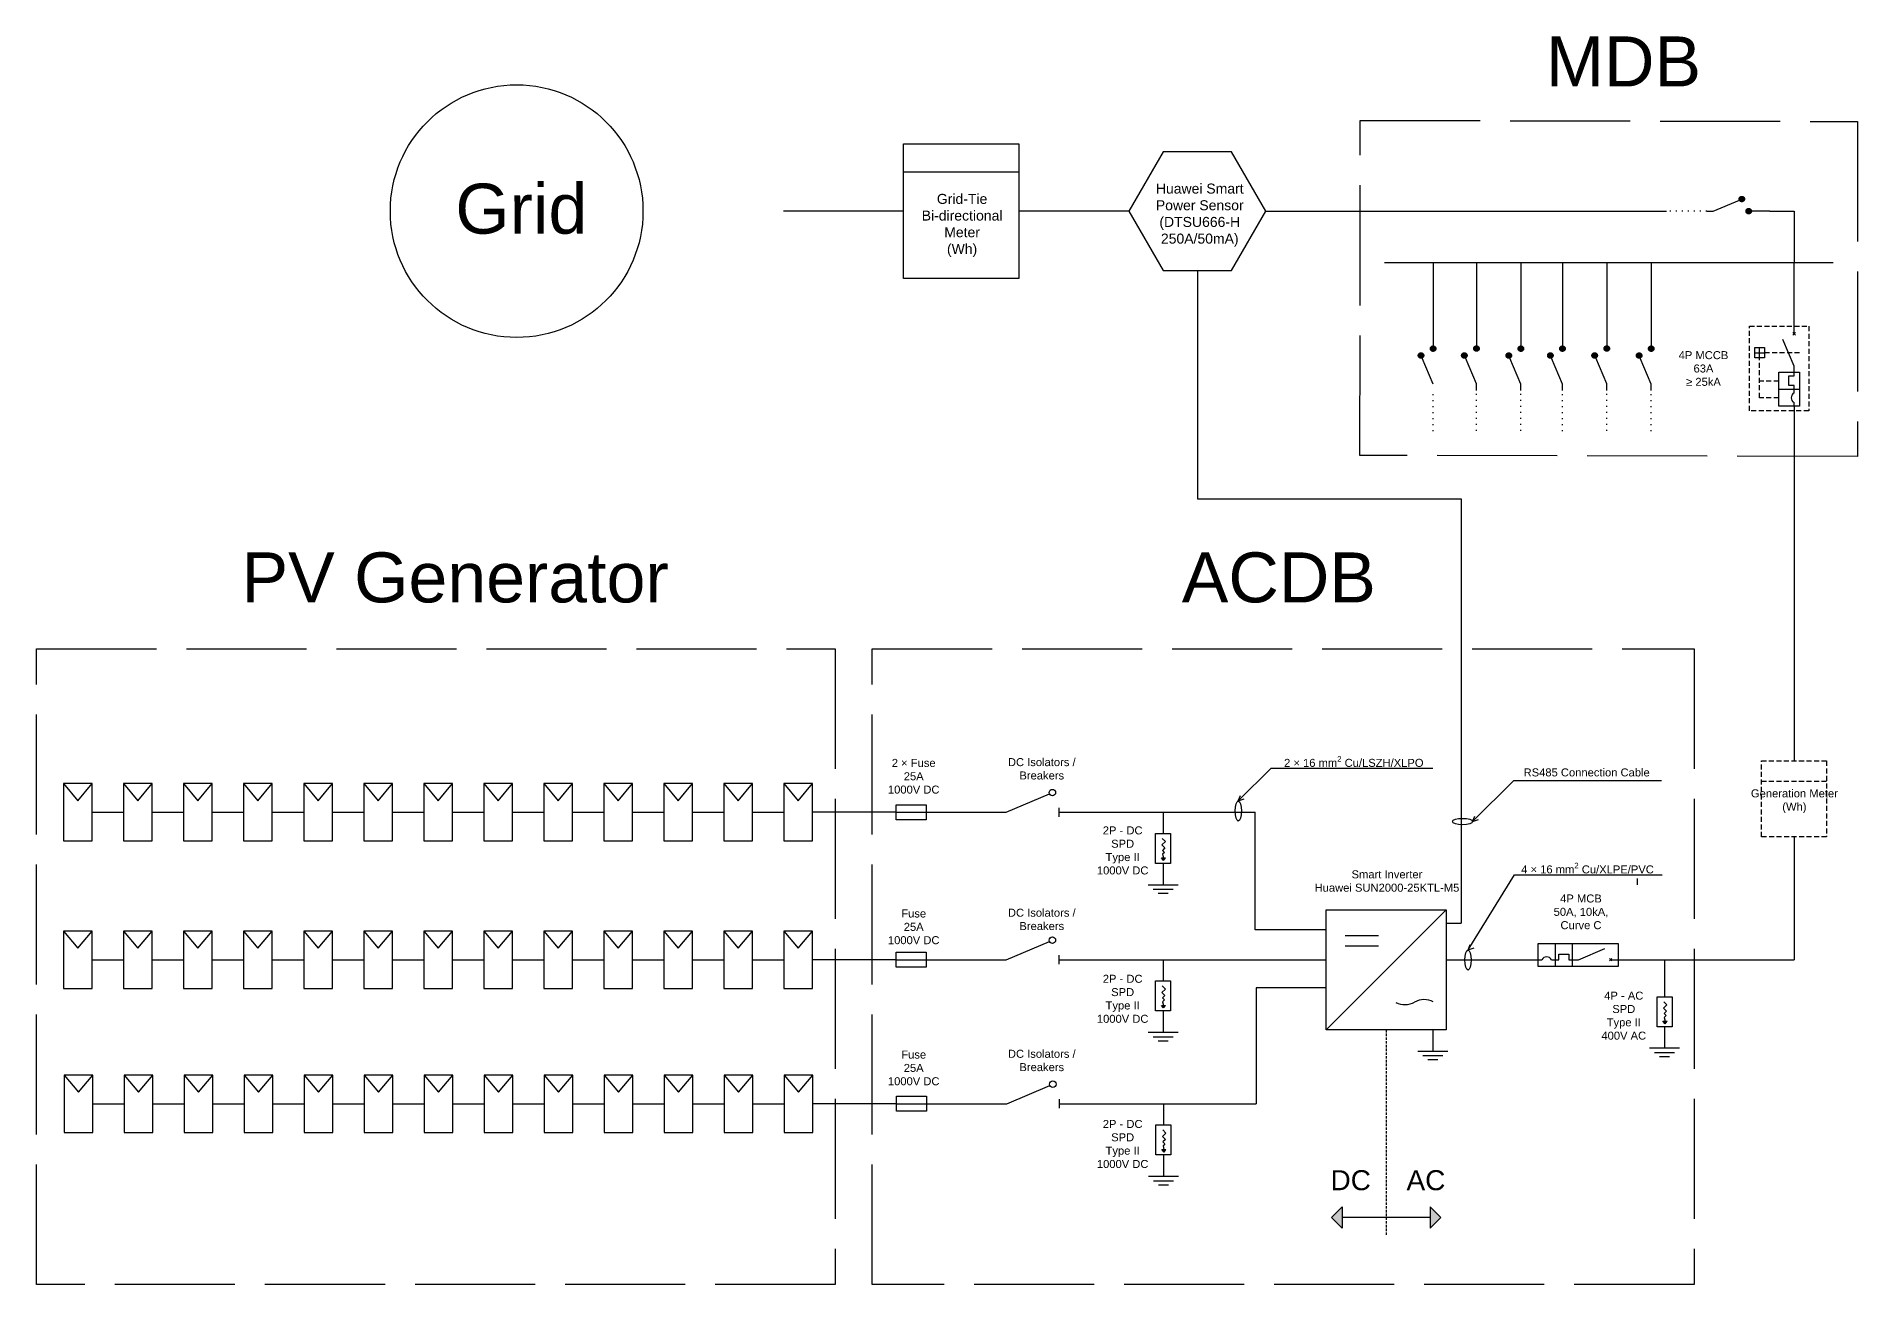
# Model space of a CAD drawing. Header units: inches. Extents: x -68 to 127, y 15 to 224.
# Drawn here: x -68.2 to 113.8, y 98.9 to 223.7 of the extents above; entities that cross this region are included whole.
import ezdxf

# ---------------------------------------------------------------- set-up
doc = ezdxf.new("R2010")
doc.units = ezdxf.units.IN
doc.header["$MEASUREMENT"] = 0
for name, pattern in [('ACAD_ISO02W100', [15, 12, -3]), ('ACAD_ISO03W100', [30, 12, -18]), ('DASHED', [0.75, 0.5, -0.25]), ('DASHED2', [0.375, 0.25, -0.125]), ('DOTX2', [0.5, 0, -0.5])]:
    doc.linetypes.add(name, pattern=pattern)
doc.layers.add('Busbars', color=255, linetype='Continuous', lineweight=30)
doc.layers.add('Category Boxes', color=253, linetype='Continuous')
doc.layers.add('SLD', color=255, linetype='Continuous')
doc.styles.get("Standard").update_dxf_attribs({"font": 'arial.ttf'})

# ---------------------------------------------------------------- blocks, each defined once
blk = doc.blocks.new('Panel (SLD)')
at = {"layer": 'SLD'}
for p, q in [((-0.0364, 0.0434), (-0.0364, -0.1021)), ((0.0364, 0.0434), (-0.0364, 0.0434)), ((-0.0364, 0.0434), (0, 0)), ((0, 0), (0.0364, 0.0434)), ((0.0364, -0.1021), (0.0364, 0.0434)), ((-0.0364, -0.1021), (0.0364, -0.1021))]:
    blk.add_line(p, q, dxfattribs=at)
blk = doc.blocks.new('*U49')
at = {"layer": 'SLD', "xscale": 39.37007874015748, "yscale": 39.37007874015748, "zscale": 39.37007874015748}
blk.add_blockref('Panel (SLD)', (0, 1.15), dxfattribs=at)
blk = doc.blocks.new('*U50')
at = {"layer": 'SLD', "color": 0, "linetype": 'ByBlock', "lineweight": -2, "transparency": 16777216}
for p in [(0, 0), (6, 0), (12, 0), (18, 0), (24, 0), (30, 0), (36, 0), (42, 0), (48, 0), (54, 0), (60, 0), (66, 0), (72, 0)]:
    blk.add_blockref('*U49', p, dxfattribs=at)
blk = doc.blocks.new('*U51')
at = {"layer": 'SLD', "xscale": 39.37007874015748, "yscale": 39.37007874015748, "zscale": 39.37007874015748}
blk.add_blockref('Panel (SLD)', (0, 1.15), dxfattribs=at)
blk = doc.blocks.new('*U52')
at = {"layer": 'SLD', "color": 0, "linetype": 'ByBlock', "lineweight": -2, "transparency": 16777216}
for p in [(0, 0), (6, 0), (12, 0), (18, 0), (24, 0), (30, 0), (36, 0), (42, 0), (48, 0), (54, 0), (60, 0), (66, 0), (72, 0)]:
    blk.add_blockref('*U51', p, dxfattribs=at)
blk = doc.blocks.new('*U53')
at = {"layer": 'SLD', "xscale": 39.37007874015748, "yscale": 39.37007874015748, "zscale": 39.37007874015748}
blk.add_blockref('Panel (SLD)', (0, 1.15), dxfattribs=at)
blk = doc.blocks.new('*U54')
at = {"layer": 'SLD', "color": 0, "linetype": 'ByBlock', "lineweight": -2, "transparency": 16777216}
for p in [(0, 0), (6, 0), (12, 0), (18, 0), (24, 0), (30, 0), (36, 0), (42, 0), (48, 0), (54, 0), (60, 0), (66, 0), (72, 0)]:
    blk.add_blockref('*U53', p, dxfattribs=at)

msp = doc.modelspace()

# ---------------------------------------------------------------- hatches: boundary and pattern name
at = {"layer": 'SLD', "linetype": 'ACAD_ISO03W100', "true_color": 0xc7c8ca, "transparency": 33554687}
h = msp.add_hatch(color=9, dxfattribs=at)
h.dxf.hatch_style = 1
h.paths.add_polyline_path([(102.5288, 207.4242, 1), (101.9894, 207.4242, 1)])
at = {"layer": 'SLD', "linetype": 'DASHED2', "true_color": 0xc7c8ca, "transparency": 33554687}
h = msp.add_hatch(color=9, dxfattribs=at)
h.dxf.hatch_style = 1
h.paths.add_polyline_path([(103.2174, 206.2154, 1), (102.678, 206.2154, 1)])
at = {"layer": 'SLD', "linetype": 'ACAD_ISO03W100', "true_color": 0xc7c8ca, "transparency": 33554687}
h = msp.add_hatch(color=9, dxfattribs=at)
h.dxf.hatch_style = 1
h.paths.add_polyline_path([(70.455, 191.7775, 1), (69.9157, 191.7775, 1)])
at = {"layer": 'SLD', "linetype": 'DASHED2', "true_color": 0xc7c8ca, "transparency": 33554687}
h = msp.add_hatch(color=9, dxfattribs=at)
h.dxf.hatch_style = 1
h.paths.add_polyline_path([(71.3942, 192.7358, 1), (71.3942, 192.1964, 1)])
at = {"layer": 'SLD', "linetype": 'ACAD_ISO03W100', "true_color": 0xc7c8ca, "transparency": 33554687}
h = msp.add_hatch(color=9, dxfattribs=at)
h.dxf.hatch_style = 1
h.paths.add_polyline_path([(74.7872, 191.7893, 1), (74.2479, 191.7893, 1)])
at = {"layer": 'SLD', "linetype": 'DASHED2', "true_color": 0xc7c8ca, "transparency": 33554687}
h = msp.add_hatch(color=9, dxfattribs=at)
h.dxf.hatch_style = 1
h.paths.add_polyline_path([(75.7264, 192.7475, 1), (75.7264, 192.2082, 1)])
at = {"layer": 'SLD', "linetype": 'ACAD_ISO03W100', "true_color": 0xc7c8ca, "transparency": 33554687}
h = msp.add_hatch(color=9, dxfattribs=at)
h.dxf.hatch_style = 1
h.paths.add_polyline_path([(79.2298, 191.7775, 1), (78.6905, 191.7775, 1)])
at = {"layer": 'SLD', "linetype": 'DASHED2', "true_color": 0xc7c8ca, "transparency": 33554687}
h = msp.add_hatch(color=9, dxfattribs=at)
h.dxf.hatch_style = 1
h.paths.add_polyline_path([(80.169, 192.7358, 1), (80.169, 192.1964, 1)])
at = {"layer": 'SLD', "linetype": 'ACAD_ISO03W100', "true_color": 0xc7c8ca, "transparency": 33554687}
h = msp.add_hatch(color=9, dxfattribs=at)
h.dxf.hatch_style = 1
h.paths.add_polyline_path([(83.3862, 191.7775, 1), (82.8469, 191.7775, 1)])
at = {"layer": 'SLD', "linetype": 'DASHED2', "true_color": 0xc7c8ca, "transparency": 33554687}
h = msp.add_hatch(color=9, dxfattribs=at)
h.dxf.hatch_style = 1
h.paths.add_polyline_path([(84.3254, 192.1964, 1), (84.3254, 192.7358, 1)])
at = {"layer": 'SLD', "linetype": 'ACAD_ISO03W100', "true_color": 0xc7c8ca, "transparency": 33554687}
h = msp.add_hatch(color=9, dxfattribs=at)
h.dxf.hatch_style = 1
h.paths.add_polyline_path([(87.8173, 191.7893, 1), (87.278, 191.7893, 1)])
at = {"layer": 'SLD', "linetype": 'DASHED2', "true_color": 0xc7c8ca, "transparency": 33554687}
h = msp.add_hatch(color=9, dxfattribs=at)
h.dxf.hatch_style = 1
h.paths.add_polyline_path([(88.7565, 192.2082, 1), (88.7565, 192.7475, 1)])
at = {"layer": 'SLD', "linetype": 'ACAD_ISO03W100', "true_color": 0xc7c8ca, "transparency": 33554687}
h = msp.add_hatch(color=9, dxfattribs=at)
h.dxf.hatch_style = 1
h.paths.add_polyline_path([(92.2598, 191.7775, 1), (91.7205, 191.7775, 1)])
at = {"layer": 'SLD', "linetype": 'DASHED2', "true_color": 0xc7c8ca, "transparency": 33554687}
h = msp.add_hatch(color=9, dxfattribs=at)
h.dxf.hatch_style = 1
h.paths.add_polyline_path([(93.199, 192.7358, 1), (93.199, 192.1964, 1)])
at = {"layer": 'SLD', "true_color": 0xc7c8ca, "transparency": 33554687}
h = msp.add_hatch(color=9, dxfattribs=at)
h.dxf.hatch_style = 1
h.paths.add_polyline_path([(44.4517, 141.3021), (44.6448, 141.5557), (44.2327, 141.5509)])
h = msp.add_hatch(color=9, dxfattribs=at)
h.dxf.hatch_style = 1
h.paths.add_polyline_path([(44.4517, 126.5546), (44.6448, 126.8082), (44.2327, 126.8034)])
h = msp.add_hatch(color=9, dxfattribs=at)
h.dxf.hatch_style = 1
h.paths.add_polyline_path([(94.5972, 124.9838), (94.7903, 125.2373), (94.3782, 125.2326)])
h = msp.add_hatch(color=9, dxfattribs=at)
h.dxf.hatch_style = 1
h.paths.add_polyline_path([(44.4964, 112.1556), (44.6895, 112.4091), (44.2774, 112.4044)])
at = {"layer": 'SLD', "linetype": 'DASHED2', "true_color": 0xc7c8ca, "transparency": 33554687}
h = msp.add_hatch(color=9, dxfattribs=at)
h.dxf.hatch_style = 1
h.paths.add_polyline_path([(62.305, 106.6736), (61.2444, 105.6129), (62.305, 104.5522)])
h.paths.add_polyline_path([(71.1162, 104.5522), (72.1769, 105.6129), (71.1162, 106.6736)])

# ---------------------------------------------------------------- linework, layer by layer
at = {"layer": 'Busbars'}
msp.add_line((66.5483, 201.0917), (111.4038, 201.0917), dxfattribs=at)
at = {"layer": 'Category Boxes', "color": 252, "linetype": 'ACAD_ISO02W100', "true_color": 0x939598}
for points in [[(64.1058, 215.291), (113.8327, 215.1833), (113.8092, 181.6893), (64.0823, 181.7971)], [(-68.2439, 162.4729), (11.6076, 162.4729), (11.6076, 98.903), (-68.2439, 98.903)], [(15.301, 162.4729), (97.5059, 162.4729), (97.5059, 98.903), (15.301, 98.903)]]:
    msp.add_lwpolyline(points, close=True, dxfattribs=at)
at = {"layer": 'SLD'}
for p, q in [((18.4432, 210.1295), (29.9739, 210.1295)), ((54.6677, 206.2154), (94.7158, 206.2154)), ((98.7668, 206.2154), (99.4112, 206.2154)), ((99.4112, 206.2154), (102.0109, 207.3189)), ((105.0651, 206.2154), (103.2174, 206.2154)), ((107.4812, 206.2154), (107.4812, 201.0917)), ((47.8284, 200.2923), (47.8284, 177.463)), ((107.4812, 190.7339), (106.3612, 193.3726)), ((107.3519, 194.0839), (107.6106, 193.8253)), ((107.3519, 193.8253), (107.6106, 194.0839)), ((107.4812, 193.9546), (107.4812, 194.702)), ((71.3942, 188.9296), (70.2907, 191.5293)), ((75.7264, 188.9414), (74.6229, 191.541)), ((80.169, 188.9296), (79.0655, 191.5293)), ((84.3254, 188.9296), (83.222, 191.5293)), ((88.7565, 188.9414), (87.653, 191.541)), ((93.199, 188.9296), (92.0956, 191.5293)), ((103.5499, 192.0532), (104.5165, 192.0532)), ((104.0332, 191.5366), (104.0332, 192.5698)), ((106.9436, 188.7707), (106.9436, 189.7659)), ((106.9436, 189.7659), (107.4812, 189.7659)), ((107.4812, 190.0895), (107.4812, 190.7339)), ((107.4812, 189.7659), (107.4812, 190.1183)), ((75.7264, 188.297), (75.7264, 188.9414)), ((80.169, 188.2852), (80.169, 188.9296)), ((84.3254, 188.2852), (84.3254, 188.9296)), ((88.7565, 188.297), (88.7565, 188.9414)), ((93.199, 188.2852), (93.199, 188.9296)), ((105.944, 188.4183), (108.027, 188.4183)), ((107.4812, 188.7707), (106.9436, 188.7707)), ((107.4812, 188.4183), (107.4812, 188.7707)), ((107.4812, 188.0371), (107.4812, 188.4183)), ((107.4812, 186.7183), (107.4812, 187.0707)), ((107.4812, 186.7183), (107.4812, 151.2532)), ((47.8284, 177.463), (74.2143, 177.463)), ((74.2143, 177.463), (74.2143, 135.036)), ((51.92, 147.2569), (55.194, 150.531)), ((55.194, 150.531), (71.3725, 150.531)), ((75.3447, 145.1907), (79.4581, 149.3041)), ((79.4581, 149.3041), (94.2173, 149.3041)), ((28.7251, 146.129), (33.027, 147.9551)), ((51.92, 147.2569), (52.1263, 147.8031)), ((-62.6593, 146.129), (-59.5239, 146.129)), ((-56.6593, 146.129), (-53.5239, 146.129)), ((-50.6593, 146.129), (-47.5239, 146.129)), ((-44.6593, 146.129), (-41.5239, 146.129)), ((-38.6593, 146.129), (-35.5239, 146.129)), ((-32.6593, 146.129), (-29.5239, 146.129)), ((-26.6593, 146.129), (-23.5239, 146.129)), ((-20.6593, 146.129), (-17.5239, 146.129)), ((-14.6593, 146.129), (-11.5239, 146.129)), ((-8.6593, 146.129), (-5.5239, 146.129)), ((-2.6593, 146.129), (0.4761, 146.129)), ((3.3407, 146.129), (6.4761, 146.129)), ((17.6996, 146.129), (9.3407, 146.129)), ((17.6996, 146.129), (20.6996, 146.129)), ((20.6996, 146.129), (28.7251, 146.129)), ((33.976, 146.579), (33.976, 145.679)), ((33.976, 146.129), (53.5911, 146.129)), ((44.3945, 146.129), (44.3945, 144.0038)), ((51.92, 147.2569), (52.5186, 147.4541)), ((53.5911, 134.3594), (53.5911, 146.129)), ((75.3447, 145.1907), (75.551, 145.7368)), ((75.3447, 145.1907), (75.9434, 145.3879)), ((44.6232, 143.1938), (44.2897, 142.8603)), ((44.2897, 142.8603), (44.5894, 142.5606)), ((44.3132, 143.5039), (44.6232, 143.1938)), ((44.5894, 142.5606), (44.3337, 142.3049)), ((44.3337, 142.3049), (44.534, 142.1046)), ((44.534, 142.1046), (44.3527, 141.9234)), ((107.4812, 143.653), (107.4812, 131.3815)), ((44.2327, 141.5509), (44.6448, 141.5557)), ((44.4517, 141.3021), (44.2327, 141.5509)), ((44.3527, 141.9234), (44.4387, 141.5533)), ((44.3945, 141.0038), (44.3945, 138.8786)), ((44.4517, 141.3021), (44.6448, 141.5557)), ((42.8945, 138.8786), (45.8945, 138.8786)), ((43.3945, 138.4295), (45.3945, 138.4295)), ((74.8863, 132.3596), (79.541, 139.8805)), ((79.541, 139.8805), (94.3034, 139.8805)), ((91.8249, 138.8557), (91.8249, 139.5001)), ((43.8945, 138.0296), (44.8945, 138.0296)), ((72.7106, 136.3688), (60.7106, 124.3688)), ((72.7106, 135.036), (74.2143, 135.036)), ((28.7251, 131.3815), (33.027, 133.2076)), ((60.7106, 134.3594), (53.5911, 134.3594)), ((83.6136, 132.9955), (83.6136, 130.6867)), ((85.2847, 132.9955), (85.2847, 130.6867)), ((-62.6593, 131.3815), (-59.5239, 131.3815)), ((-56.6593, 131.3815), (-53.5239, 131.3815)), ((-50.6593, 131.3815), (-47.5239, 131.3815)), ((-44.6593, 131.3815), (-41.5239, 131.3815)), ((-38.6593, 131.3815), (-35.5239, 131.3815)), ((-32.6593, 131.3815), (-29.5239, 131.3815)), ((-26.6593, 131.3815), (-23.5239, 131.3815)), ((-20.6593, 131.3815), (-17.5239, 131.3815)), ((-14.6593, 131.3815), (-11.5239, 131.3815)), ((-8.6593, 131.3815), (-5.5239, 131.3815)), ((-2.6593, 131.3815), (0.4761, 131.3815)), ((3.3407, 131.3815), (6.4761, 131.3815)), ((17.6996, 131.3815), (9.3407, 131.3815)), ((17.6996, 131.3815), (20.6996, 131.3815)), ((20.6996, 131.3815), (28.7251, 131.3815)), ((33.976, 131.8315), (33.976, 130.9315)), ((33.976, 131.3815), (60.7106, 131.3815)), ((44.3945, 131.3815), (44.3945, 129.2563)), ((72.7106, 131.3815), (81.9136, 131.3815)), ((74.8863, 132.3596), (75.0926, 132.9057)), ((74.8863, 132.3596), (75.485, 132.5568)), ((81.9136, 131.3815), (82.2659, 131.3815)), ((83.2323, 131.3815), (83.6136, 131.3815)), ((83.6136, 131.3815), (83.9659, 131.3815)), ((83.9659, 131.3815), (83.9659, 131.9191)), ((83.9659, 131.9191), (84.9612, 131.9191)), ((84.9612, 131.9191), (84.9612, 131.3815)), ((84.9612, 131.3815), (85.3136, 131.3815)), ((85.2847, 131.3815), (85.9291, 131.3815)), ((85.9291, 131.3815), (88.5678, 132.5015)), ((89.2792, 131.5108), (89.0206, 131.2521)), ((89.0206, 131.5108), (89.2792, 131.2521)), ((89.1499, 131.3815), (89.8973, 131.3815)), ((89.8973, 131.3815), (107.4812, 131.3815)), ((94.5401, 131.3815), (94.5401, 127.6855)), ((44.6232, 128.4463), (44.2897, 128.1128)), ((44.2897, 128.1128), (44.5894, 127.8131)), ((44.3132, 128.7563), (44.6232, 128.4463)), ((44.5894, 127.8131), (44.3337, 127.5574)), ((44.3337, 127.5574), (44.534, 127.3571)), ((60.7106, 128.5544), (53.7085, 128.5544)), ((53.7085, 128.5544), (53.7085, 116.9824)), ((44.2327, 126.8034), (44.6448, 126.8082)), ((44.4517, 126.5546), (44.2327, 126.8034)), ((44.534, 127.3571), (44.3527, 127.1758)), ((44.3527, 127.1758), (44.4387, 126.8058)), ((44.3945, 126.2563), (44.3945, 124.1311)), ((44.4517, 126.5546), (44.6448, 126.8082)), ((94.7688, 126.8755), (94.4352, 126.5419)), ((94.4352, 126.5419), (94.7349, 126.2423)), ((94.4587, 127.1855), (94.7688, 126.8755)), ((94.7349, 126.2423), (94.4792, 125.9866)), ((94.4792, 125.9866), (94.6796, 125.7862)), ((94.6796, 125.7862), (94.4983, 125.605)), ((42.8945, 124.1311), (45.8945, 124.1311)), ((71.3777, 124.3688), (71.3777, 122.2436)), ((94.3782, 125.2326), (94.7903, 125.2373)), ((94.5972, 124.9838), (94.3782, 125.2326)), ((94.4983, 125.605), (94.5843, 125.235)), ((94.5401, 124.6855), (94.5401, 122.5603)), ((94.5972, 124.9838), (94.7903, 125.2373)), ((43.3945, 123.682), (45.3945, 123.682)), ((43.8945, 123.282), (44.8945, 123.282)), ((69.8777, 122.2436), (72.8777, 122.2436)), ((93.0401, 122.5603), (96.0401, 122.5603)), ((93.5401, 122.1112), (95.5401, 122.1112)), ((70.3777, 121.7945), (72.3777, 121.7945)), ((70.8777, 121.3945), (71.8777, 121.3945)), ((94.0401, 121.7112), (95.0401, 121.7112)), ((28.7698, 116.9824), (33.0717, 118.8085)), ((-62.6146, 116.9824), (-59.4792, 116.9824)), ((-56.6146, 116.9824), (-53.4792, 116.9824)), ((-50.6146, 116.9824), (-47.4792, 116.9824)), ((-44.6146, 116.9824), (-41.4792, 116.9824)), ((-38.6146, 116.9824), (-35.4792, 116.9824)), ((-32.6146, 116.9824), (-29.4792, 116.9824)), ((-26.6146, 116.9824), (-23.4792, 116.9824)), ((-20.6146, 116.9824), (-17.4792, 116.9824)), ((-14.6146, 116.9824), (-11.4792, 116.9824)), ((-8.6146, 116.9824), (-5.4792, 116.9824)), ((-2.6146, 116.9824), (0.5208, 116.9824)), ((3.3854, 116.9824), (6.5208, 116.9824)), ((17.7443, 116.9824), (9.3854, 116.9824)), ((17.7443, 116.9824), (20.7443, 116.9824)), ((20.7443, 116.9824), (28.7698, 116.9824)), ((34.0207, 117.4324), (34.0207, 116.5324)), ((34.0207, 116.9824), (53.7085, 116.9824)), ((44.4392, 116.9824), (44.4392, 114.8572)), ((44.6679, 114.0473), (44.3344, 113.7137)), ((44.3344, 113.7137), (44.6341, 113.414)), ((44.3579, 114.3573), (44.6679, 114.0473)), ((44.6341, 113.414), (44.3784, 113.1583)), ((44.3784, 113.1583), (44.5787, 112.958)), ((44.5787, 112.958), (44.3974, 112.7768)), ((44.2774, 112.4044), (44.6895, 112.4091)), ((44.4964, 112.1556), (44.2774, 112.4044)), ((44.3974, 112.7768), (44.4834, 112.4067)), ((44.4392, 111.8572), (44.4392, 109.732)), ((44.4964, 112.1556), (44.6895, 112.4091)), ((42.9392, 109.732), (45.9392, 109.732)), ((43.4392, 109.2829), (45.4392, 109.2829)), ((43.9392, 108.883), (44.9392, 108.883)), ((61.2332, 105.6129), (62.2939, 106.6736)), ((61.2332, 105.6129), (62.2939, 104.5522)), ((62.2939, 106.6736), (62.2939, 104.5522)), ((72.1769, 105.6129), (71.1162, 106.6736)), ((71.1162, 106.6736), (71.1162, 104.5522)), ((72.1769, 105.6129), (71.1162, 104.5522))]:
    msp.add_line(p, q, dxfattribs=at)
at = {"layer": 'SLD', "linetype": 'ACAD_ISO03W100'}
for p, q in [((18.4432, 206.2154), (-7.6002, 206.2154)), ((40.989, 206.2154), (29.9739, 206.2154)), ((105.0651, 206.2154), (107.4812, 206.2154)), ((71.3942, 201.1035), (71.3942, 192.7358)), ((75.7264, 201.1153), (75.7264, 192.7475)), ((80.169, 201.1035), (80.169, 192.7358)), ((84.3254, 201.1035), (84.3254, 192.7358)), ((88.7565, 201.1153), (88.7565, 192.7475)), ((93.199, 201.1035), (93.199, 192.7358)), ((107.4812, 194.702), (107.4812, 201.0917))]:
    msp.add_line(p, q, dxfattribs=at)
at = {"layer": 'SLD', "linetype": 'DOTX2'}
for p, q in [((98.7668, 206.2154), (94.7158, 206.2154)), ((71.3942, 184.2342), (71.3942, 188.2852)), ((75.7264, 184.246), (75.7264, 188.297)), ((80.169, 184.246), (80.169, 188.297)), ((84.3254, 184.2342), (84.3254, 188.2852)), ((88.7565, 184.246), (88.7565, 188.297)), ((93.199, 184.2342), (93.199, 188.2852))]:
    msp.add_line(p, q, dxfattribs=at)
at = {"layer": 'SLD', "linetype": 'DASHED'}
for p, q in [((104.0332, 187.5529), (104.0332, 191.5366)), ((108.027, 192.0532), (104.5165, 192.0532)), ((105.944, 189.228), (104.0332, 189.228)), ((105.944, 187.5529), (104.0332, 187.5529)), ((104.2262, 149.2409), (110.7363, 149.2409))]:
    msp.add_line(p, q, dxfattribs=at)
at = {"layer": 'SLD', "lineweight": 30}
for p, q in [((62.5915, 133.8149), (65.9423, 133.8149)), ((62.5915, 132.7632), (65.9423, 132.7632)), ((71.1162, 105.6129), (62.305, 105.6129))]:
    msp.add_line(p, q, dxfattribs=at)
at = {"layer": 'SLD', "linetype": 'DASHED2'}
msp.add_line((66.7106, 124.3688), (66.7106, 103.8896), dxfattribs=at)
at = {"layer": 'SLD'}
for points in [[(18.4432, 212.946), (29.9739, 212.946), (29.9739, 199.4847), (18.4432, 199.4847)], [(40.989, 206.2154), (44.4087, 200.2923), (51.248, 200.2923), (54.6677, 206.2154), (51.248, 212.1384), (44.4087, 212.1384)], [(103.5499, 191.5366), (103.5499, 192.5698), (104.5165, 192.5698), (104.5165, 191.5366)], [(105.944, 186.7183), (105.944, 190.1183), (108.027, 190.1183), (108.027, 186.7183)], [(17.6996, 146.879), (20.6996, 146.879), (20.6996, 145.379), (17.6996, 145.379)], [(45.1445, 144.0038), (45.1445, 141.0038), (43.6445, 141.0038), (43.6445, 144.0038)], [(60.7106, 136.3688), (72.7106, 136.3688), (72.7106, 124.3688), (60.7106, 124.3688)], [(81.9136, 132.9955), (89.8973, 132.9955), (89.8973, 130.6867), (81.9136, 130.6867)], [(17.6996, 132.1315), (20.6996, 132.1315), (20.6996, 130.6315), (17.6996, 130.6315)], [(45.1445, 129.2563), (45.1445, 126.2563), (43.6445, 126.2563), (43.6445, 129.2563)], [(95.2901, 127.6855), (95.2901, 124.6855), (93.7901, 124.6855), (93.7901, 127.6855)], [(17.7443, 117.7324), (20.7443, 117.7324), (20.7443, 116.2324), (17.7443, 116.2324)], [(45.1892, 114.8572), (45.1892, 111.8572), (43.6892, 111.8572), (43.6892, 114.8572)]]:
    msp.add_lwpolyline(points, close=True, dxfattribs=at)
at = {"layer": 'SLD', "linetype": 'DASHED'}
for points in [[(103.0165, 186.2621), (103.0165, 194.702), (108.9529, 194.702), (108.9529, 186.2621)], [(104.2262, 151.2532), (110.7363, 151.2532), (110.7363, 143.653), (104.2262, 143.653)]]:
    msp.add_lwpolyline(points, close=True, dxfattribs=at)
at = {"layer": 'SLD'}
for centre, radius in [((-20.2303, 206.2154), 12.6301), ((33.3276, 148.0827), 0.3265), ((33.3276, 133.3351), 0.3265), ((33.3723, 118.9361), 0.3265)]:
    msp.add_circle(centre, radius, dxfattribs=at)
at = {"layer": 'SLD', "linetype": 'ACAD_ISO03W100'}
for centre in [(102.2591, 207.4242), (102.9477, 206.2154), (70.1854, 191.7775), (71.3942, 192.4661), (74.5175, 191.7893), (75.7264, 192.4779), (78.9601, 191.7775), (80.169, 192.4661), (83.1166, 191.7775), (84.3254, 192.4661), (87.5476, 191.7893), (88.7565, 192.4779), (91.9902, 191.7775), (93.199, 192.4661)]:
    msp.add_circle(centre, 0.2697, dxfattribs=at)
at = {"layer": 'SLD'}
for centre, start, end in [((107.7494, 187.5539), 119.028718, 240.971282), ((82.7491, 131.1133), 29.028718, 150.971282)]:
    msp.add_arc(centre, 0.5526, start, end, dxfattribs=at)
at = {"layer": 'SLD', "lineweight": 30}
for centre, start, end in [((68.5798, 128.8913), 242.801928, 298.831927), ((70.5049, 125.3942), 62.801928, 118.831927)]:
    msp.add_arc(centre, 1.996, start, end, dxfattribs=at)
at = {"layer": 'SLD'}
for centre, major_axis in [((51.92, 146.251), (0, -1.0059)), ((74.3388, 145.1907), (-1.0059, 0)), ((74.8863, 131.3537), (0, -1.0059))]:
    msp.add_ellipse(centre, major_axis=major_axis, ratio=0.3178711, dxfattribs=at)

# ---------------------------------------------------------------- block references
for name, p in [('*U50', (-64.0916, 146.129)), ('*U52', (-64.0916, 131.3815)), ('*U54', (-64.0469, 116.9824))]:
    msp.add_blockref(name, p, dxfattribs=at)

# ---------------------------------------------------------------- texts
at = {"layer": 'Category Boxes', "color": 252, "linetype": 'ACAD_ISO03W100', "true_color": 0x939598, "char_height": 5, "attachment_point": 1}
for s, width, heights, insert in [('MDB', 21.342188, [0.2861], (82.6667, 223.6828)), ('PV Generator', 48.162745, [11.1632], (-47.735, 172.0991)), ('ACDB', 21.342188, [0.2861], (46.2688, 172.0991))]:
    msp.add_mtext_dynamic_manual_height_columns(s, width=width, gutter_width=1, heights=heights, dxfattribs=dict(at, insert=insert))
at = {"layer": 'SLD', "linetype": 'ACAD_ISO03W100', "attachment_point": 1}
for s, width, heights, insert, char_height in [('Grid', 10.162497, [0], (-26.3602, 208.9659), 5), ('\\pxqc;Grid-Tie Bi-directional Meter\\P(Wh)', 8.349585, [7.5013], (20.1287, 207.9412), 1), ('\\pxqc;4P MCCB^J63A^J≥ 25kA', 7.845249, [4.3929], (94.504, 192.2192), 0.8), ('\\pxqc;2 {\\A1;×} Fuse\\P25A\\P1000V DC', 7.305997, [5.6983], (15.8124, 151.4542), 0.8), ('\\pxqc;DC Isolators / Breakers', 7.305997, [2.4915], (28.6164, 151.5325), 0.8), ('\\pxqc;Generation Meter^J(Wh)', 8.244294, [4.7824], (103.3933, 148.4101), 0.8), ('\\pxqc;2P - DC^JSPD\\PType II\\P1000V DC', 6.193719, [5.7872], (37.2598, 144.7082), 0.8), ('\\pxqc;Smart Inverter^JHuawei SUN2000-25KTL-M5', 15.540803, [2.3729], (59.0119, 140.3131), 0.8), ('\\pxqc;4P MCB\\P50A, 10kA,^JCurve C', 9.567653, [5.0893], (81.3958, 137.8999), 0.8), ('\\pxqc;Fuse\\P25A\\P1000V DC', 7.305997, [5.6983], (15.8124, 136.4006), 0.8), ('\\pxqc;DC Isolators / Breakers', 7.305997, [2.4915], (28.6164, 136.4788), 0.8), ('\\pxqc;2P - DC^JSPD\\PType II\\P1000V DC', 6.193719, [5.7872], (37.2598, 129.8742), 0.8), ('\\pxqc;4P - AC^JSPD\\PType II\\P400V AC', 6.193719, [5.7872], (87.3607, 128.188), 0.8), ('\\pxqc;Fuse\\P25A\\P1000V DC', 7.305997, [5.6983], (15.8124, 122.2964), 0.8), ('\\pxqc;DC Isolators / Breakers', 7.305997, [2.4915], (28.6164, 122.3747), 0.8), ('\\pxqc;2P - DC^JSPD\\PType II\\P1000V DC', 6.193719, [5.7872], (37.2598, 115.3597), 0.8)]:
    msp.add_mtext_dynamic_manual_height_columns(s, width=width, gutter_width=1, heights=heights, dxfattribs=dict(at, insert=insert, char_height=char_height))
at = {"layer": 'SLD', "insert": (41.816, 208.9723), "char_height": 1, "attachment_point": 1}
msp.add_mtext_dynamic_manual_height_columns('\\pxqc;Huawei Smart Power Sensor^J(DTSU666-H{\\fArial|b0|i0|c178|p34;^J}2{\\fArial|b0|i0|c178|p34;50}A/50mA)', width=12.49834, gutter_width=1, heights=[7.4913], dxfattribs=at)
at = {"layer": 'SLD', "linetype": 'DASHED2', "attachment_point": 1}
for s, width, heights, insert, char_height in [('\\A1;\\pxqc;2 × 16 mm{\\H0.7x;\\S2^ ;} Cu/LSZH/XLPO ', 15.907447, [1.3913], (55.5128, 151.7308), 0.8), ('\\A1;\\pxqc;RS485 Connection Cable', 14.251343, [1.1728], (79.6228, 150.504), 0.8), ('\\A1;\\pxqc;4 × 16 mm{\\H0.7x;\\S2^ ;} Cu/XLPE/PVC ', 14.251343, [1.1728], (79.709, 141.0804), 0.8), ('DC', 3.674018, [2.6123], (61.1406, 110.3379), 2), ('AC', 3.674018, [2.6123], (68.7377, 110.3379), 2)]:
    msp.add_mtext_dynamic_manual_height_columns(s, width=width, gutter_width=1, heights=heights, dxfattribs=dict(at, insert=insert, char_height=char_height))

doc.saveas('drawing.dxf')
